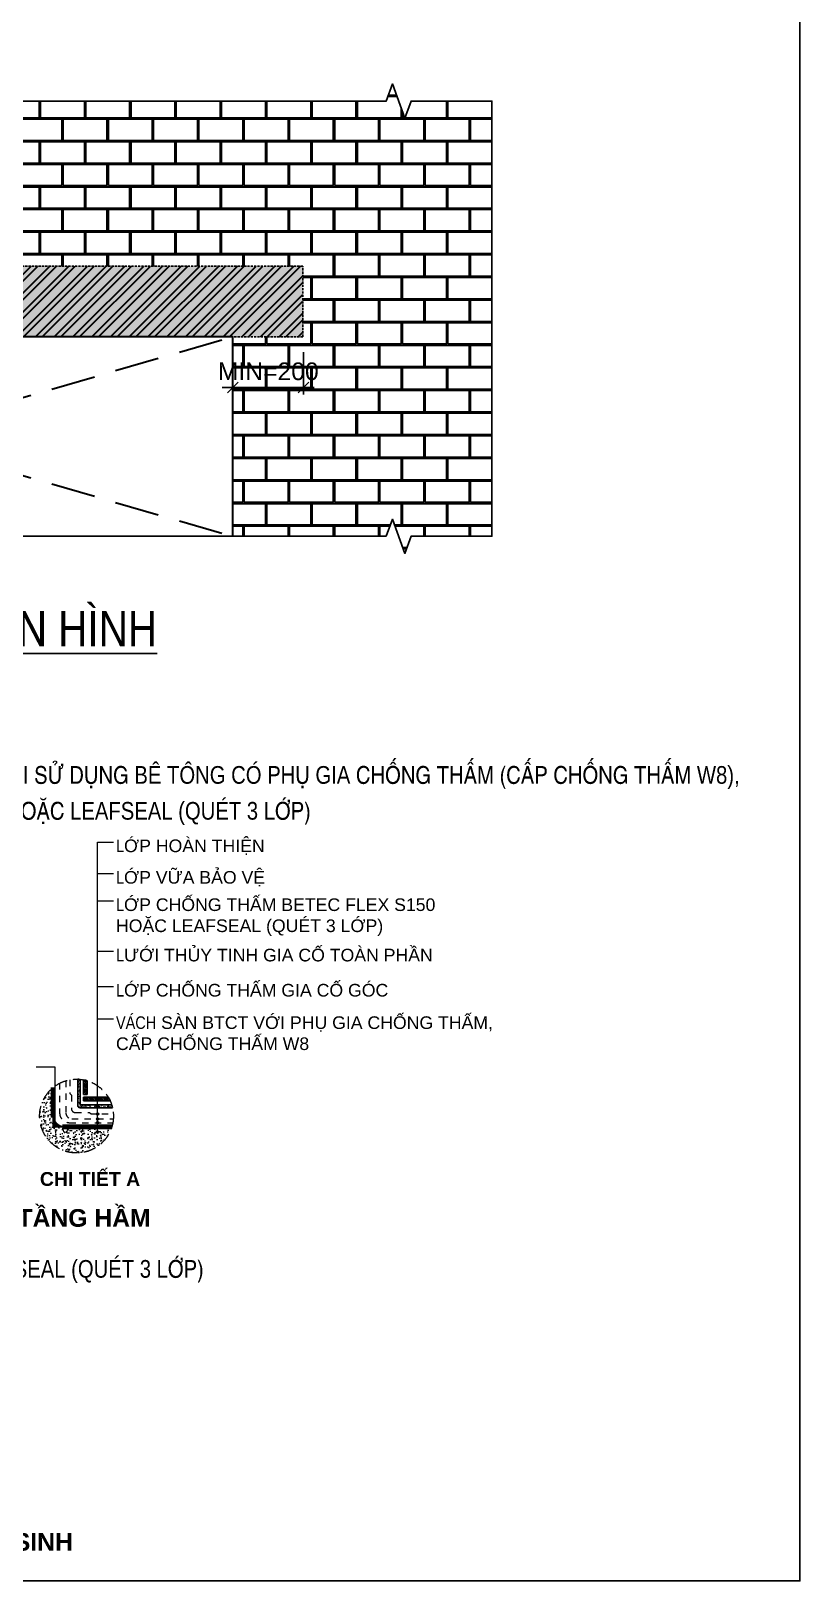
# Model space of a CAD drawing. Header units: millimetres. Extents: x -205508 to -110432, y 549193 to 571297.
# Drawn here: x -191554 to -188511, y 558925 to 565061 of the extents above; entities that cross this region are included whole.
import ezdxf
from ezdxf import colors
from ezdxf.entities.mleader import LeaderData, LeaderLine
from ezdxf.math import Vec2, Vec3

# ---------------------------------------------------------------- set-up
doc = ezdxf.new("R2010")
doc.units = ezdxf.units.MM
doc.header["$LTSCALE"] = 25
doc.header["$MEASUREMENT"] = 0
doc.header["$PDSIZE"] = 50
for name, pattern in [('Dash - Small', [4, 1, -1, 1, -1]), ('DASHED2', [0.375, 0.25, -0.125]), ('FCC_Hidden', [3, 2, -1])]:
    doc.linetypes.add(name, pattern=pattern)
for name, color, linetype, lineweight in [('A-ANNO-NOTE', 131, 'Continuous', 9), ('A-DETL', 90, 'Continuous', 18), ('A-DETL-GENF', 92, 'Continuous', 18), ('G-ANNO-TEXT', 231, 'Continuous', 9), ('S-Foundation', 2, 'Continuous', 30)]:
    doc.layers.add(name, color=color, linetype=linetype, lineweight=lineweight)
for name, color, linetype in [('NETCAT', 4, 'Continuous'), ('S-Dim', 8, 'Continuous'), ('S3', 2, 'Continuous'), ('TEXTMIN', 7, 'Continuous')]:
    doc.layers.add(name, color=color, linetype=linetype)
doc.styles.add('Arial Narrow', font='ARIALN.TTF', dxfattribs={"height": 20})
doc.styles.add('Arial Narrow_B', font='ARIALNB.TTF', dxfattribs={"height": 30})
doc.styles.add('Arial_B', font='arialbd.ttf', dxfattribs={"height": 20})
doc.styles.add('EL-Text', font='arial.ttf')
doc.styles.add('Simplex- GCC', font='arial.ttf', dxfattribs={"width": 0.8})
doc.styles.add('Text - GCC', font='arial.ttf')
doc.styles.add('VN-Text', font='')
doc.styles.get('VN-Text').set_extended_font_data('VNI-Helve-Condense')
doc.dimstyles.new('ISO-GCC-100', dxfattribs={"dimscale": 100, "dimtxt": 2.5, "dimasz": 1.5, "dimexe": 1, "dimexo": 1, "dimgap": 1, "dimtad": 1, "dimdec": 0, "dimtxsty": 'Simplex- GCC', "dimblk": 'OBLIQUE', "dimcen": 2, "dimdle": 1, "dimclrd": 8, "dimclre": 8, "dimclrt": 7, "dimadec": 0, "dimazin": 0, "dimtfac": 1, "dimtdec": 0, "dimtix": 1, "dimtmove": 0, "dimatfit": 3, "dimfxl": 5, "dimfxlon": 1, "dimarcsym": 0})

# ---------------------------------------------------------------- blocks, each defined once
blk = doc.blocks.new('_ClosedBlank')
at = {"color": 0, "linetype": 'ByBlock', "lineweight": -2}
for p, q in [((-1, 0.17), (0, 0)), ((-1, 0.17), (-1, -0.17)), ((0, 0), (-1, -0.17))]:
    blk.add_line(p, q, dxfattribs=at)
blk = doc.blocks.new('_Oblique')
at = {"color": 4, "linetype": 'ByBlock', "lineweight": -2}
blk.add_line((-0.5, -0.5), (0.5, 0.5), dxfattribs=at)
blk = doc.blocks.new('*D173')
at = {"layer": 'Defpoints', "color": 0, "transparency": 16777216}
for p in [(-1000, 0), (0, 0), (0, -619)]:
    blk.add_point(p, dxfattribs=at)
at = {"layer": 'S-Dim', "color": 8, "lineweight": -2, "transparency": 16777216}
for p, q in [((-1000, -119), (-1000, -719)), ((0, -119), (0, -719)), ((-1000, -619), (-1150, -619)), ((-1000, -619), (0, -619)), ((0, -619), (150, -619))]:
    blk.add_line(p, q, dxfattribs=at)
at = {"layer": 'S-Dim', "color": 8, "lineweight": -2, "transparency": 16777216, "xscale": 150, "yscale": 150, "zscale": 150}
blk.add_blockref('_Oblique', (-1000, -619), dxfattribs=at)
at = {"layer": 'S-Dim', "color": 8, "lineweight": -2, "transparency": 16777216, "xscale": 150, "yscale": 150, "zscale": 150, "rotation": 180}
blk.add_blockref('_Oblique', (0, -619), dxfattribs=at)
at = {"layer": 'S-Dim', "color": 7, "transparency": 16777216, "insert": (-500, -391), "char_height": 250, "attachment_point": 5, "style": 'EL-Text'}
blk.add_mtext('MIN=200', dxfattribs=at)
blk = doc.blocks.new('*D174')
at = {"layer": 'Defpoints', "color": 0, "transparency": 16777216}
for p in [(9763, 0), (10763, 0), (10763, -719)]:
    blk.add_point(p, dxfattribs=at)
at = {"layer": 'S-Dim', "color": 8, "lineweight": -2, "transparency": 16777216}
for p, q in [((9763, -219), (9763, -819)), ((10763, -219), (10763, -819)), ((9763, -719), (9613, -719)), ((9763, -719), (10763, -719)), ((10763, -719), (10913, -719))]:
    blk.add_line(p, q, dxfattribs=at)
at = {"layer": 'S-Dim', "color": 8, "lineweight": -2, "transparency": 16777216, "xscale": 150, "yscale": 150, "zscale": 150}
blk.add_blockref('_Oblique', (9763, -719), dxfattribs=at)
at = {"layer": 'S-Dim', "color": 8, "lineweight": -2, "transparency": 16777216, "xscale": 150, "yscale": 150, "zscale": 150, "rotation": 180}
blk.add_blockref('_Oblique', (10763, -719), dxfattribs=at)
at = {"layer": 'S-Dim', "color": 7, "transparency": 16777216, "insert": (10263, -491), "char_height": 250, "attachment_point": 5, "style": 'EL-Text'}
blk.add_mtext('MIN=200', dxfattribs=at)
blk = doc.blocks.new('LANH TO')
at = {"layer": 'S-Foundation'}
h = blk.add_hatch(dxfattribs=at)
h.set_pattern_fill('AR-B816C', color=15, scale=40)
h.set_pattern_definition([(0, (-58740.95, -71721.54), (320, 320), [625, -15]), (0, (-59060.95, -71706.54), (320, 320), [625, -15]), (90, (-58740.95, -71721.54), (-320, 320), [-335, 305]), (90, (-58755.95, -71721.54), (-320, 320), [-335, 305])])
h.paths.add_polyline_path([(13425.6, 3333.4), (12282.8, 3333.4), (12194.9, 3091.9), (12019.1, 3574.9), (11931.2, 3333.4), (-2168, 3333.4), (-2255.9, 3574.9), (-2431.6, 3091.9), (-2519.5, 3333.4), (-3662.4, 3333.4), (-3662.4, -2823.6), (-2519.5, -2823.6), (-2431.6, -3065.1), (-2255.9, -2582.1), (-2168, -2823.6), (0, -2823.6), (0, 0), (-1000, 0), (-1000, 1000), (10750, 1000), (10750, 0), (9763.2, 0), (9763.2, -2823.6), (11931.2, -2823.6), (12019.1, -2582.1), (12194.9, -3065.1), (12282.8, -2823.6), (13425.6, -2823.6)])
h.paths.add_polyline_path([(-1151.1, -650.5), (143.9, -650.5), (143.9, -130.1), (-1151.1, -130.1)], flags=24)
h.paths.add_polyline_path([(9612.1, -750.5), (10907.2, -750.5), (10907.2, -230.1), (9612.1, -230.1)], flags=25)
h = blk.add_hatch(dxfattribs=at)
h.set_pattern_fill('AR-CONC', color=250, scale=40)
h.set_pattern_definition([(50, (-58740.95, -71721.54), (286.9041, -25.10085), [30, -330]), (355, (-58740.95, -71721.54), (-55.5005, 300.87685), [24, -264]), (100.45144, (-58717.04, -71723.63), (231.40354, 275.776), [25.4961, -280.45684]), (46.1842, (-58740.95, -71641.54), (426.8965, -66.2077), [45, -495]), (96.63564, (-58705.38, -71647.06), (373.8648, 389.6474), [38.2441, -420.6855]), (351.18416, (-58740.95, -71641.54), (373.8648, 389.6474), [36, -396]), (21, (-58700.95, -71661.54), (238.7628, -161.04756), [30, -330]), (326, (-58700.95, -71661.54), (97.3261, 290.06), [24, -264]), (71.45144, (-58681.05, -71674.96), (336.08895, 129.01246), [25.4961, -280.45684]), (37.5, (-58740.95, -71721.54), (4.86394, 133.15754), [0, -260.8, 0, -268, 0, -265]), (7.5, (-58740.95, -71721.54), (105.22781, 157.76468), [0, -152.8, 0, -254.8, 0, -101]), (327.5, (-58830.15, -71721.54), (213.52897, -9.02195), [0, -100, 0, -312, 0, -414]), (317.5, (-58870.15, -71721.54), (233.27447, 40.042), [0, -130, 0, -207.2, 0, -294])])
h.paths.add_polyline_path([(-1000, 1000), (-1000, 0), (10750, 0), (10750, 1000)])
h = blk.add_hatch(dxfattribs=at)
h.set_pattern_fill('STEEL', color=250, scale=1500)
h.set_pattern_definition([(45, (0, 0), (-132.5825, 132.5825), []), (45, (0, 93.75), (-132.5825, 132.5825), [])])
h.paths.add_polyline_path([(-1000, 1000), (-1000, 0), (10750, 0), (10750, 1000)])
at = {"color": 250}
blk.add_lwpolyline([(11931.2, -2823.6), (-2168, -2823.6), (-2255.9, -2582.1), (-2431.6, -3065.1), (-2519.5, -2823.6), (-3662.4, -2823.6), (-3662.4, 3333.4), (-2519.5, 3333.4), (-2431.6, 3091.9), (-2255.9, 3574.9), (-2168, 3333.4), (11931.2, 3333.4), (12019.1, 3574.9), (12194.9, 3091.9), (12282.8, 3333.4), (13425.6, 3333.4), (13425.6, -2823.6), (12282.8, -2823.6), (12194.9, -3065.1), (12019.1, -2582.1)], close=True, dxfattribs=at)
at = {"layer": 'NETCAT', "color": 1, "linetype": 'DASHED2', "ltscale": 5}
blk.add_lwpolyline([(-1000, 1000), (-1000, 0), (10750, 0), (10750, 1000)], close=True, dxfattribs=at)
at = {"layer": 'S-Foundation'}
blk.add_lwpolyline([(9763.2, -2823.6), (9763.2, 0), (0, 0), (0, -2823.6)], dxfattribs=at)
at = {"layer": 'S-Foundation', "color": 250, "linetype": 'DASHED2', "ltscale": 100}
for points in [[(0, 0), (9763.2, -2823.6)], [(0, -2823.6), (9763.2, 0)]]:
    blk.add_lwpolyline(points, dxfattribs=at)
at = {"layer": 'S3', "color": 4, "style": 'VN-Text'}
blk.add_text('%%UMAËT CAÉT LANH TOÂ ÑIEÅN HÌNH', height=500, dxfattribs=at).set_placement((463.9, -4379.9))
at = {"layer": 'S-Dim'}
for base, p1, p2, picture, middle in [((0, -618.8), (-1000, 0), (0, 0), '*D173', (-500, -391.1)), ((10763.2, -718.8), (9763.2, 0), (10763.2, 0), '*D174', (10263.2, -491.1))]:
    dim = blk.add_linear_dim(base=base, p1=p1, p2=p2, text='MIN=200', dimstyle='ISO-GCC-100', override={"dimtxsty": 'EL-Text'}, dxfattribs=at)
    dim.commit()
    dim.dimension.update_dxf_attribs({"geometry": picture, "text_midpoint": middle})
at = {"layer": 'S-Foundation'}
ml = blk.add_multileader_mtext('Standard', dxfattribs=at)
ml.set_content('TƯỜNG XÂY', color=7, style='Text - GCC')
ml.set_leader_properties(color=8)
ml.set_arrow_properties(name='CLOSEDBLANK')
ml.build(insert=Vec2(0, 0))
ml.multileader.update_dxf_attribs({"text_left_attachment_type": 5, "text_right_attachment_type": 5, "dogleg_length": 1, "arrow_head_size": 200, "scale": 100})
ctx = ml.context
ctx.base_point, ctx.scale, ctx.char_height, ctx.arrow_head_size, ctx.landing_gap_size, ctx.plane_origin = Vec3(4144.6, 3746.2), 100, 250, 200, 120, Vec3(4140.6, 4765.4)
ctx.left_attachment, ctx.right_attachment = 5, 5
notes = []
notes.append((ctx, [(0, (1, 1, 0), (4140.6, 3746.2), (1, 0), 4, [(0, [(4140.6, 2655.1)], 0, [])])]))
ctx.mtext.insert, ctx.mtext.flow_direction = Vec3(4264.6, 4109.3), 5
ml = blk.add_multileader_mtext('Standard', dxfattribs=at)
ml.set_content('ĐÀ LANH TÔ', color=7, style='Text - GCC')
ml.set_leader_properties(color=8)
ml.set_arrow_properties(name='CLOSEDBLANK')
ml.build(insert=Vec2(0, 0))
ml.multileader.update_dxf_attribs({"text_left_attachment_type": 5, "text_right_attachment_type": 5, "dogleg_length": 1, "arrow_head_size": 200, "scale": 100})
ctx = ml.context
ctx.base_point, ctx.scale, ctx.char_height, ctx.arrow_head_size, ctx.landing_gap_size, ctx.plane_origin = Vec3(4144.6, -727.9), 100, 250, 200, 120, Vec3(4140.6, 414.8)
ctx.left_attachment, ctx.right_attachment = 5, 5
notes.append((ctx, [(0, (1, 1, 0), (4140.6, -727.9), (1, 0), 4, [(0, [(4140.6, 414.8)], 0, [])])]))
ctx.mtext.insert, ctx.mtext.flow_direction = Vec3(4264.6, -364.8), 5
for ctx, leaders in notes:
    for number, flags, end, landing, length, lines in leaders:
        leader = LeaderData()
        leader.index, (leader.has_last_leader_line, leader.has_dogleg_vector, leader.attachment_direction) = number, flags
        leader.last_leader_point, leader.dogleg_vector, leader.dogleg_length = Vec3(end), Vec3(landing), length
        for number, points, colour, breaks in lines:
            line = LeaderLine()
            line.index, line.vertices, line.color, line.breaks = number, Vec3.list(points), colors.encode_raw_color(colour), breaks
            leader.lines.append(line)
        ctx.leaders.append(leader)

msp = doc.modelspace()

# ---------------------------------------------------------------- hatches: boundary and pattern name
at = {"layer": 'A-DETL-GENF'}
h = msp.add_hatch(dxfattribs=at)
h.set_pattern_fill('AR-CONC', scale=5, style=0)
h.set_pattern_definition([(50, (-118.304, 1430.503), (35.8630091, -3.1376067), [3.75, -41.25]), (355, (-118.304, 1430.503), (-6.9375667, 37.6096067), [3, -33]), (100.4514445, (-115.315, 1430.242), (28.9254423, 34.4719995), [3.1870096, -35.0571056]), (46.1842, (-118.304, 1440.503), (53.3620665, -8.275964), [5.625, -61.875]), (96.635635, (-113.857, 1439.814), (46.7330973, 48.70593), [4.780517, -52.585688]), (351.184164, (-118.304, 1440.503), (46.733097, 48.70593), [4.5, -49.5]), (21, (-113.304, 1438.003), (29.8453526, -20.1309445), [3.75, -41.25]), (326, (-113.304, 1438.003), (12.1657666, 36.2575023), [3, -33]), (71.451445, (-110.816, 1436.326), (42.0111188, 16.1265576), [3.1870095, -35.0571056]), (37.5, (-118.304, 1430.503), (0.60799277, 16.6446927), [0, -32.6, 0, -33.5, 0, -33.125]), (7.5, (-118.304, 1430.503), (13.15347687, 19.7205856), [0, -19.1, 0, -31.85, 0, -12.625]), (327.5, (-129.454, 1430.503), (26.6911218, -1.1277436), [0, -12.5, 0, -39, 0, -51.75]), (317.5, (-134.454, 1430.503), (29.1593085, 5.0052491), [0, -16.25, 0, -25.9, 0, -36.75])])
h.paths.add_polyline_path([(-191368.7, 560619.5), (-191356.6, 560620.4), (-191344.6, 560622.3), (-191332.8, 560625.2), (-191321.4, 560629.1), (-191310.2, 560633.9), (-191299.5, 560639.6), (-191289.4, 560646.1), (-191279.7, 560653.6), (-191270.8, 560661.7), (-191262.5, 560670.6), (-191255, 560680.2), (-191248.4, 560690.3), (-191242.6, 560700.9), (-191237.7, 560711.9), (-191233.7, 560723.5), (-191465.8, 560723.5), (-191465.8, 560878.7), (-191475, 560870.5), (-191483.3, 560861.8), (-191490.9, 560852.4), (-191497.7, 560842.4), (-191503.7, 560831.8), (-191508.7, 560820.8), (-191512.8, 560809.5), (-191516, 560797.7), (-191518.2, 560785.8), (-191519.4, 560773.8), (-191519.6, 560761.6), (-191518.8, 560749.5), (-191517, 560737.5), (-191514.1, 560725.7), (-191510.4, 560714.2), (-191505.6, 560703), (-191500, 560692.3), (-191493.5, 560682), (-191486.2, 560672.4), (-191478, 560663.3), (-191469.2, 560655), (-191459.8, 560647.5), (-191449.6, 560640.7), (-191439.1, 560634.9), (-191428, 560629.9), (-191416.5, 560625.8), (-191404.8, 560622.8), (-191392.9, 560620.7), (-191380.8, 560619.6)])
h = msp.add_hatch(dxfattribs=at)
h.set_pattern_fill('FP_2', color=8, style=0, pattern_type=2)
h.set_pattern_definition([(37.5, (-195019.095, 553334.517), (-0.399774, 12.234943), [1.676, -7.976, 1.676, -9.119, -10.319]), (37.5, (-195019.095, 553334.517), (-0.399774, 12.234943), [-20.447, 1.676, -8.642]), (7.5, (-195019.095, 553334.517), (11.23809, 17.920175), [1.676, -3.531, 1.676, -7.023, -3.334]), (7.5, (-195019.095, 553334.517), (11.23809, 17.920175), [-13.907, 1.676, -1.657]), (327.5, (-195026.905, 553334.517), (19.774985, 0.035462), [1.676, -1.499, 1.676, -9.754, -14.923]), (327.5, (-195026.905, 553334.517), (19.774985, 0.035462), [-14.605, 1.676, -13.246]), (317.5, (-195026.905, 553334.517), (19.089004, 5.57274), [1.588, 0, 1.676, -5.817, -8.573]), (317.5, (-195026.905, 553334.517), (19.089004, 5.57274), [-9.081, 1.676, -6.896])])
h.paths.add_polyline_path([(-191285.9, 560798.5), (-191231.4, 560798.5), (-191232.9, 560804.6), (-191234.7, 560810.5), (-191359.5, 560810.5), (-191359.5, 560910.8), (-191364, 560911.1), (-191368.5, 560911.4), (-191368.5, 560807.5), (-191368.2, 560805.2), (-191367.3, 560803), (-191365.9, 560801.2), (-191364, 560799.7), (-191361.9, 560798.8), (-191359.5, 560798.5)])
h = msp.add_hatch(dxfattribs=at)
h.set_pattern_fill('FP_5', color=8, style=0, pattern_type=2)
h.set_pattern_definition([(45, (-195019.0946, 553334.5175), (-3.535534, 3.535534), [])])
h.paths.add_polyline_path([(-191285.9, 560825.5), (-191240.5, 560825.5), (-191244.2, 560833.1), (-191248.4, 560840.5), (-191346, 560840.5), (-191346, 560825.5)])
h.paths.add_polyline_path([(-191331, 560851), (-191331, 560905.1), (-191338.5, 560907.2), (-191346, 560908.8), (-191346, 560851)])
msp.add_hatch(color=8, dxfattribs=at).paths.add_polyline_path([(-191429.5, 560723.5), (-191439.6, 560727.2), (-191448.7, 560733), (-191456.3, 560740.6), (-191462.1, 560749.7), (-191465.8, 560759.8), (-191465.8, 560723.5)])
at = {"layer": 'G-ANNO-TEXT'}
h = msp.add_hatch(color=250, dxfattribs=at)
edge = h.paths.add_edge_path()
edge.add_arc((-191290.2, 560829.7), 5, 0, 360)
h = msp.add_hatch(color=250, dxfattribs=at)
edge = h.paths.add_edge_path()
edge.add_arc((-191290.2, 560803.6), 5, 0, 360)
h = msp.add_hatch(color=250, dxfattribs=at)
edge = h.paths.add_edge_path()
edge.add_arc((-191290.2, 560773.6), 5, 0, 360)
h = msp.add_hatch(color=250, dxfattribs=at)
edge = h.paths.add_edge_path()
edge.add_arc((-191290.2, 560754), 5, 0, 360)
h = msp.add_hatch(color=250, dxfattribs=at)
edge = h.paths.add_edge_path()
edge.add_arc((-191458, 560730.7), 5, 0, 360)
h = msp.add_hatch(color=250, dxfattribs=at)
edge = h.paths.add_edge_path()
edge.add_arc((-191290.2, 560739.4), 5, 0, 360)
h = msp.add_hatch(color=250, dxfattribs=at)
edge = h.paths.add_edge_path()
edge.add_arc((-191290.2, 560702), 5, 0, 360)

# ---------------------------------------------------------------- linework, layer by layer
at = {"layer": 'A-DETL', "lineweight": 70}
for p, q in [((-191465.8, 560759.8), (-191465.8, 560878.7)), ((-191233.7, 560723.5), (-191429.5, 560723.5))]:
    msp.add_line(p, q, dxfattribs=at)
at = {"layer": 'A-DETL', "linetype": 'Dash - Small'}
for p, q in [((-191440.5, 560895.2), (-191440.5, 560778.2)), ((-191415.6, 560905.3), (-191415.6, 560778.2)), ((-191400, 560909), (-191400, 560854.7)), ((-191400, 560854.7), (-191394, 560848.7)), ((-191394, 560848.7), (-191394, 560794.7)), ((-191391.6, 560754.2), (-191228.5, 560754.2)), ((-191379, 560779.7), (-191322, 560779.7)), ((-191322, 560779.7), (-191316, 560773.7)), ((-191316, 560773.7), (-191273.2, 560773.7)), ((-191273.2, 560773.7), (-191227.8, 560773.7)), ((-191401.5, 560739.2), (-191228.5, 560739.2))]:
    msp.add_line(p, q, dxfattribs=at)
at = {"layer": 'A-DETL', "lineweight": 25}
for p, q in [((-191368.5, 560911.4), (-191368.5, 560807.5)), ((-191359.5, 560810.5), (-191359.5, 560910.8)), ((-191346, 560908.8), (-191346, 560851)), ((-191331, 560851), (-191331, 560905.1)), ((-191346, 560851), (-191331, 560851)), ((-191248.4, 560840.5), (-191346, 560840.5)), ((-191346, 560840.5), (-191346, 560825.5)), ((-191346, 560825.5), (-191240.5, 560825.5)), ((-191465.8, 560759.8), (-191465.8, 560723.5)), ((-191234.7, 560810.5), (-191359.5, 560810.5)), ((-191359.5, 560798.5), (-191231.4, 560798.5)), ((-191465.8, 560723.5), (-191429.5, 560723.5))]:
    msp.add_line(p, q, dxfattribs=at)
at = {"layer": 'A-DETL', "linetype": 'FCC_Hidden'}
msp.add_circle((-191373.6, 560765.4), 146, dxfattribs=at)
at = {"layer": 'A-DETL', "lineweight": 25}
for centre, radius, start, end in [((-191373.6, 560765.4), 146, 84.46596, 88.00521), ((-191373.6, 560765.4), 146, 73.04658, 79.11257), ((-191373.6, 560765.4), 146, 24.30455, 30.95073), ((-191417.4, 560771.9), 49.8, 194.04729, 255.95271), ((-191359.5, 560807.5), 9, 180, 270), ((-191373.6, 560765.4), 146, 13.10293, 17.9913)]:
    msp.add_arc(centre, radius, start, end, dxfattribs=at)
at = {"layer": 'A-DETL', "linetype": 'Dash - Small'}
for centre, radius in [((-191401.5, 560778.2), 39), ((-191391.6, 560778.2), 24), ((-191379, 560794.7), 15)]:
    msp.add_arc(centre, radius, 180, 270, dxfattribs=at)
at = {"layer": 'Defpoints'}
for points in [[(-205508.1, 570555.2), (-188511, 570555.2), (-188511, 558924.8), (-205508.1, 558924.8)], [(-194719.7, 558924.8), (-188511, 558924.8), (-188511, 570555.2), (-194719.7, 570555.2)]]:
    msp.add_lwpolyline(points, close=True, dxfattribs=at)
at = {"layer": 'G-ANNO-TEXT', "color": 250}
for p, q in [((-191290.2, 561850.4), (-191227.5, 561850.4)), ((-191290.2, 560829.7), (-191290.2, 561850.4)), ((-191290.2, 561725.6), (-191227.5, 561725.6)), ((-191290.2, 560803.6), (-191290.2, 561725.6)), ((-191290.2, 561617.3), (-191227.5, 561617.3)), ((-191290.2, 560773.6), (-191290.2, 561617.3)), ((-191290.2, 561417.8), (-191227.5, 561417.8)), ((-191290.2, 561278.7), (-191227.5, 561278.7)), ((-191290.2, 561150.3), (-191227.5, 561150.3)), ((-191290.2, 560754), (-191290.2, 561117.2)), ((-191290.2, 560739.4), (-191290.2, 561067.8)), ((-191532.9, 560959.5), (-191533.6, 560959.5)), ((-191458, 560959.5), (-191532.9, 560959.5)), ((-191458, 560730.7), (-191458, 560959.5)), ((-191290.2, 560702), (-191290.2, 560923.4))]:
    msp.add_line(p, q, dxfattribs=at)
for centre in [(-191290.2, 560829.7), (-191290.2, 560803.6), (-191290.2, 560773.6), (-191290.2, 560754), (-191458, 560730.7), (-191290.2, 560739.4), (-191290.2, 560702)]:
    msp.add_circle(centre, 5, dxfattribs=at)

# ---------------------------------------------------------------- block references
at = {"layer": 'TEXTMIN', "xscale": 0.2798550468080187, "yscale": 0.2798550468080187, "zscale": 0.2798550468080187}
msp.add_blockref('LANH TO', (-193487.1, 563851), dxfattribs=at)

# ---------------------------------------------------------------- texts
at = {"layer": 'A-ANNO-NOTE', "char_height": 70, "width": 2829.184, "attachment_point": 1, "style": 'Arial Narrow_B'}
for s, insert in [('BI{\\fArial|b1|i0|c0|p34;ỆN PHÁP CHỐNG THẤM CHO KẾT CẤU TẦNG HẦM}', (-193556.1, 560397.2)), ('BI{\\fArial|b1|i0|c0|p34;ỆN PHÁP CHỐNG THẤM CHO KHU VỆ SINH}', (-193505.5, 559114.6))]:
    msp.add_mtext(s, dxfattribs=dict(at, insert=insert))
at = {"layer": 'G-ANNO-TEXT', "color": 7, "attachment_point": 1}
for s, insert, char_height, width, style in [('L{\\fArial|b0|i0|c0|p34;ỚP HOÀN THIỆN}', (-191217.5, 561860.4), 50, 733.821, 'Arial Narrow'), ('L{\\fArial|b0|i0|c0|p34;ỚP VỮA BẢO VỆ}', (-191217.5, 561735.6), 50, 856.118, 'Arial Narrow'), ('L{\\fArial|b0|i0|c0|p34;ỚP CHỐNG THẤM BETEC FLEX S150 HOẶC LEAFSEAL (QUÉT 3 LỚP)}', (-191217.5, 561627.3), 50, 1262.859, 'Arial Narrow'), ('L{\\fArial|b0|i0|c0|p34;ƯỚI THỦY TINH GIA CỐ TOÀN PHẦN}', (-191217.5, 561427.8), 50, 1417.245, 'Arial Narrow'), ('L{\\fArial|b0|i0|c0|p34;ỚP CHỐNG THẤM GIA CỐ GÓC}', (-191217.5, 561288.7), 50, 1313.482, 'Arial Narrow'), ('VÁCH{\\fArial|b0|i0|c0|p34; SÀN BTCT VỚI PHỤ GIA CHỐNG THẤM, CẤP CHỐNG THẤM W8}', (-191217.5, 561160.3), 50, 1511.355, 'Arial Narrow'), ('CHI TIẾT A', (-191518.7, 560543.9), 55, 700.481, 'Arial_B')]:
    msp.add_mtext(s, dxfattribs=dict(at, insert=insert, char_height=char_height, width=width, style=style))
at = {"layer": 'S3', "color": 7, "style": 'VN-Text'}
for s, height, p in [('1.  TAÁT CAÛ CAÙC KEÁT CAÁU BTCT BEÅ NÖÔÙC, TÖÏ HOAÏI, VAÙCH, SAØN HAÀM, SAØN MAÙI SÖÛ DUÏNG BEÂ TOÂNG COÙ PHUÏ GIA CHOÁNG THAÁM (CAÁP CHOÁNG THAÁM W8), ', 69.9638, (-194566.7, 562081.1)), (' CHOÁNG THAÁM TRONG SÖÛ DUÏNG LÔÙP CHOÁNG THAÁM BETEC FLEX S150 HOAËC LEAFSEAL (QUEÙT 3 LÔÙP)', 69.964, (-194422, 561939)), ('2. KHU VEÄ SINH SÖÛ DUÏNG LÔÙP CHOÁNG THAÁM BETEC FLEX S150 HOAËC LEAFSEAL (QUEÙT 3 LÔÙP)', 69.964, (-194566.7, 560125.5))]:
    msp.add_text(s, height=height, dxfattribs=at).set_placement(p)

doc.saveas('drawing.dxf')
